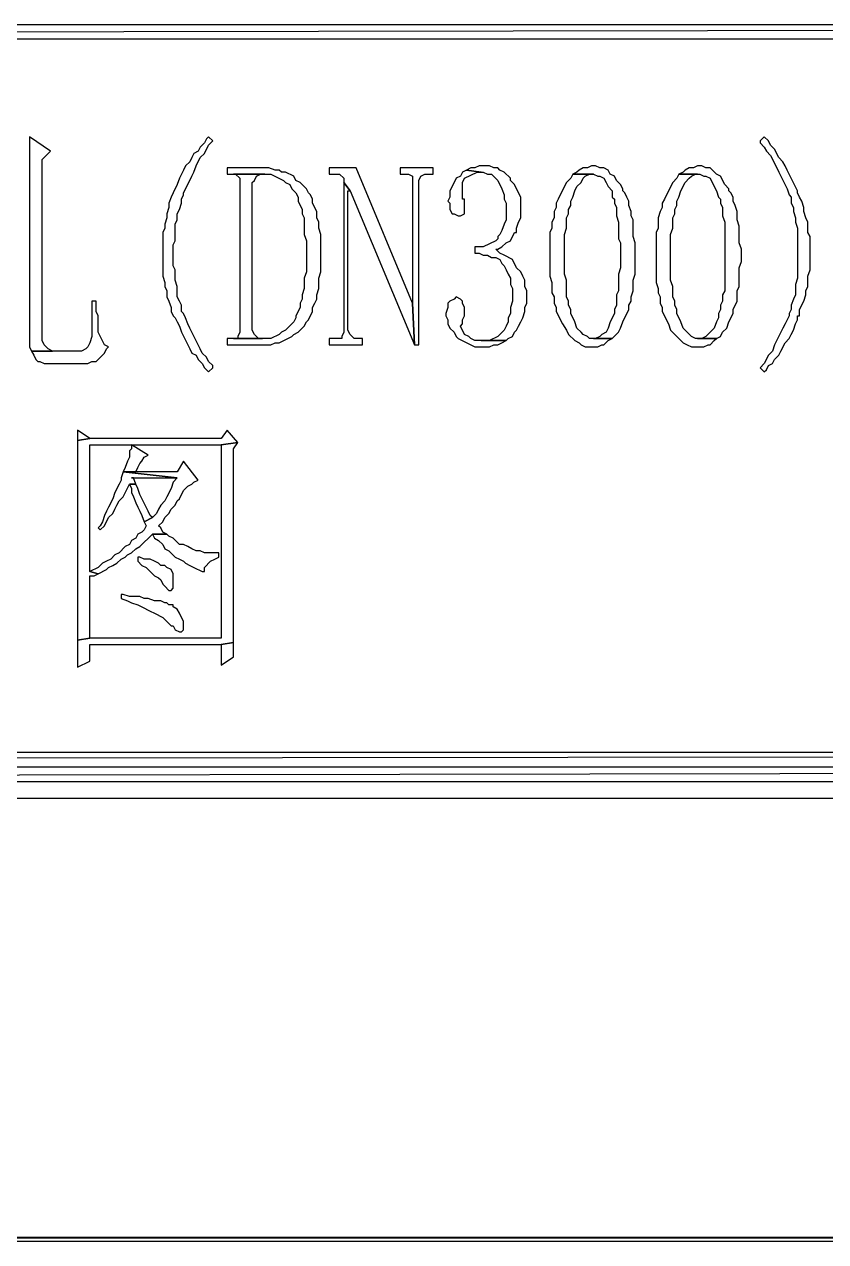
# Model space of a CAD drawing. Extents: x -15.4 to 0.8, y 0.3 to 11.8.
# Drawn here: x -1.6692 to -1.3484, y 0.5669 to 1.0544 of the extents above; entities that cross this region are included whole.
import ezdxf

# ---------------------------------------------------------------- set-up
doc = ezdxf.new("R2010")
doc.units = 0
doc.header["$MEASUREMENT"] = 0
doc.linetypes.add('AUSGEZOGEN', pattern=[0])
doc.layers.get('0').update_dxf_attribs({"linetype": 'AUSGEZOGEN'})

msp = doc.modelspace()

# ---------------------------------------------------------------- linework, layer by layer
for points in [[(0.08455, 1.0544), (-3.26545, 1.04856), (-3.26545, 1.04856), (-3.27128, 1.0544), (0.08455, 1.0544)], [(0.07872, 1.04856), (0.08455, 1.0544), (0.08455, 1.0544), (-3.26545, 1.04856), (0.07872, 1.04856)], [(-1.66711, 1.0094), (-1.66711, 0.92523), (-1.66711, 0.92523), (-1.66628, 0.92356), (-1.66628, 0.92356), (-1.65795, 0.92356), (-1.65795, 0.92356), (-1.65961, 0.9244), (-1.65961, 0.9244), (-1.66128, 0.92606), (-1.66128, 0.92606), (-1.66211, 0.92773), (-1.66211, 0.92773), (-1.66211, 1.00023), (-1.66211, 1.00023), (-1.65878, 1.00356), (-1.66711, 1.0094)], [(-1.59545, 1.0094), (-1.59628, 1.00856), (-1.59628, 1.00856), (-1.59711, 1.0069), (-1.59711, 1.0069), (-1.59878, 1.00523), (-1.59878, 1.00523), (-1.59961, 1.00356), (-1.59961, 1.00356), (-1.60128, 1.00273), (-1.60128, 1.00273), (-1.60211, 1.00106), (-1.60211, 1.00106), (-1.60295, 0.9994), (-1.60295, 0.9994), (-1.60461, 0.99773), (-1.60461, 0.99773), (-1.60545, 0.99606), (-1.60545, 0.99606), (-1.60711, 0.99273), (-1.60711, 0.99273), (-1.60795, 0.99023), (-1.60795, 0.99023), (-1.60961, 0.9869), (-1.60961, 0.9869), (-1.61045, 0.98523), (-1.61045, 0.98523), (-1.61128, 0.98273), (-1.61128, 0.98273), (-1.61128, 0.98106), (-1.61128, 0.98106), (-1.61211, 0.97856), (-1.61211, 0.97856), (-1.61211, 0.9769), (-1.61211, 0.9769), (-1.61295, 0.9744), (-1.61295, 0.9744), (-1.61295, 0.97273), (-1.61295, 0.97273), (-1.61378, 0.97106), (-1.61378, 0.97106), (-1.61378, 0.95356), (-1.61378, 0.95356), (-1.61295, 0.95106), (-1.61295, 0.95106), (-1.61295, 0.9494), (-1.61295, 0.9494), (-1.61211, 0.94773), (-1.61211, 0.94773), (-1.61211, 0.94523), (-1.61211, 0.94523), (-1.61128, 0.94356), (-1.61128, 0.94356), (-1.61045, 0.94106), (-1.61045, 0.94106), (-1.61045, 0.9394), (-1.61045, 0.9394), (-1.60961, 0.93773), (-1.60961, 0.93773), (-1.60878, 0.9369), (-1.60878, 0.9369), (-1.60795, 0.93523), (-1.60795, 0.93523), (-1.60711, 0.93356), (-1.60711, 0.93356), (-1.60628, 0.93106), (-1.60628, 0.93106), (-1.60295, 0.9244), (-1.60295, 0.9244), (-1.60211, 0.92273), (-1.60211, 0.92273), (-1.60045, 0.9219), (-1.60045, 0.9219), (-1.59961, 0.92023), (-1.59961, 0.92023), (-1.59795, 0.91856), (-1.59795, 0.91856), (-1.59711, 0.9169), (-1.59711, 0.9169), (-1.59545, 0.91523), (-1.59545, 0.91523), (-1.59378, 0.9169), (-1.59378, 0.9169), (-1.59378, 0.91773), (-1.59378, 0.91773), (-1.59545, 0.9194), (-1.59545, 0.9194), (-1.59628, 0.92106), (-1.59628, 0.92106), (-1.59795, 0.92273), (-1.59795, 0.92273), (-1.59878, 0.9244), (-1.59878, 0.9244), (-1.60211, 0.93106), (-1.60211, 0.93106), (-1.60295, 0.93273), (-1.60295, 0.93273), (-1.60378, 0.9344), (-1.60378, 0.9344), (-1.60461, 0.9369), (-1.60461, 0.9369), (-1.60545, 0.93856), (-1.60545, 0.93856), (-1.60628, 0.9394), (-1.60628, 0.9394), (-1.60628, 0.9419), (-1.60628, 0.9419), (-1.60711, 0.94356), (-1.60711, 0.94356), (-1.60795, 0.94523), (-1.60795, 0.94523), (-1.60795, 0.9494), (-1.60795, 0.9494), (-1.60878, 0.9519), (-1.60878, 0.9519), (-1.60878, 0.95606), (-1.60878, 0.95606), (-1.60961, 0.95773), (-1.60961, 0.95773), (-1.60961, 0.96606), (-1.60961, 0.96606), (-1.60878, 0.96773), (-1.60878, 0.96773), (-1.60878, 0.9744), (-1.60878, 0.9744), (-1.60795, 0.97606), (-1.60795, 0.97606), (-1.60795, 0.97856), (-1.60795, 0.97856), (-1.60711, 0.98023), (-1.60711, 0.98023), (-1.60628, 0.98273), (-1.60628, 0.98273), (-1.60628, 0.9844), (-1.60628, 0.9844), (-1.60545, 0.98606), (-1.60545, 0.98606), (-1.60545, 0.9869), (-1.60545, 0.9869), (-1.60295, 0.9919), (-1.60295, 0.9919), (-1.60211, 0.99356), (-1.60211, 0.99356), (-1.60128, 0.99523), (-1.60128, 0.99523), (-1.60045, 0.99773), (-1.60045, 0.99773), (-1.59878, 1.00106), (-1.59878, 1.00106), (-1.59711, 1.00273), (-1.59711, 1.00273), (-1.59545, 1.00606), (-1.59545, 1.00606), (-1.59378, 1.00773), (-1.59545, 1.0094)], [(-1.37295, 1.0094), (-1.37461, 1.00773), (-1.37461, 1.00773), (-1.37461, 1.0069), (-1.37461, 1.0069), (-1.37295, 1.00523), (-1.37295, 1.00523), (-1.37211, 1.00356), (-1.37211, 1.00356), (-1.37045, 1.0019), (-1.37045, 1.0019), (-1.36795, 0.9969), (-1.36795, 0.9969), (-1.36711, 0.99523), (-1.36711, 0.99523), (-1.36378, 0.98856), (-1.36378, 0.98856), (-1.36295, 0.98606), (-1.36295, 0.98606), (-1.36211, 0.98523), (-1.36211, 0.98523), (-1.36211, 0.98273), (-1.36211, 0.98273), (-1.36128, 0.98106), (-1.36128, 0.98106), (-1.36128, 0.9794), (-1.36128, 0.9794), (-1.36045, 0.9769), (-1.36045, 0.9769), (-1.36045, 0.97523), (-1.36045, 0.97523), (-1.35961, 0.97273), (-1.35961, 0.97273), (-1.35961, 0.95273), (-1.35961, 0.95273), (-1.36045, 0.95023), (-1.36045, 0.95023), (-1.36045, 0.94606), (-1.36045, 0.94606), (-1.36128, 0.9444), (-1.36128, 0.9444), (-1.36211, 0.9419), (-1.36211, 0.9419), (-1.36211, 0.94023), (-1.36211, 0.94023), (-1.36295, 0.93856), (-1.36295, 0.93856), (-1.36295, 0.93773), (-1.36295, 0.93773), (-1.36461, 0.9344), (-1.36461, 0.9344), (-1.36545, 0.93273), (-1.36545, 0.93273), (-1.36878, 0.92606), (-1.36878, 0.92606), (-1.36961, 0.92356), (-1.36961, 0.92356), (-1.37128, 0.9219), (-1.37128, 0.9219), (-1.37295, 0.91856), (-1.37295, 0.91856), (-1.37461, 0.9169), (-1.37461, 0.9169), (-1.37295, 0.91523), (-1.37295, 0.91523), (-1.37211, 0.91606), (-1.37211, 0.91606), (-1.37128, 0.91773), (-1.37128, 0.91773), (-1.36961, 0.91856), (-1.36961, 0.91856), (-1.36878, 0.92023), (-1.36878, 0.92023), (-1.36711, 0.9219), (-1.36711, 0.9219), (-1.36628, 0.92356), (-1.36628, 0.92356), (-1.36461, 0.9269), (-1.36461, 0.9269), (-1.36295, 0.92856), (-1.36295, 0.92856), (-1.36211, 0.93023), (-1.36211, 0.93023), (-1.36128, 0.9319), (-1.36128, 0.9319), (-1.36045, 0.9344), (-1.36045, 0.9344), (-1.35961, 0.93606), (-1.35961, 0.93606), (-1.35961, 0.93773), (-1.35961, 0.93773), (-1.35878, 0.93773), (-1.35878, 0.93773), (-1.35878, 0.94023), (-1.35878, 0.94023), (-1.35711, 0.94356), (-1.35711, 0.94356), (-1.35628, 0.94606), (-1.35628, 0.94606), (-1.35628, 0.94773), (-1.35628, 0.94773), (-1.35545, 0.9494), (-1.35545, 0.9494), (-1.35545, 0.95356), (-1.35545, 0.95356), (-1.35461, 0.95606), (-1.35461, 0.95606), (-1.35461, 0.9694), (-1.35461, 0.9694), (-1.35545, 0.97106), (-1.35545, 0.97106), (-1.35545, 0.97523), (-1.35545, 0.97523), (-1.35628, 0.9769), (-1.35628, 0.9769), (-1.35711, 0.9794), (-1.35711, 0.9794), (-1.35711, 0.98106), (-1.35711, 0.98106), (-1.35795, 0.98356), (-1.35795, 0.98356), (-1.35878, 0.98523), (-1.35878, 0.98523), (-1.35961, 0.9869), (-1.35961, 0.9869), (-1.35961, 0.98773), (-1.35961, 0.98773), (-1.36211, 0.99273), (-1.36211, 0.99273), (-1.36295, 0.9944), (-1.36295, 0.9944), (-1.36378, 0.99606), (-1.36378, 0.99606), (-1.36461, 0.99773), (-1.36461, 0.99773), (-1.36545, 0.9994), (-1.36545, 0.9994), (-1.36711, 1.00106), (-1.36711, 1.00106), (-1.36878, 1.0044), (-1.36878, 1.0044), (-1.37045, 1.00606), (-1.37045, 1.00606), (-1.37128, 1.00773), (-1.37295, 1.0094)], [(-1.57295, 0.9969), (-1.58795, 0.9969), (-1.58795, 0.9969), (-1.58795, 0.9944), (-1.58795, 0.9944), (-1.57045, 0.9944), (-1.57045, 0.9944), (-1.56545, 0.9919), (-1.56545, 0.9919), (-1.56461, 0.99106), (-1.56461, 0.99106), (-1.56295, 0.99023), (-1.56295, 0.99023), (-1.56211, 0.98856), (-1.56211, 0.98856), (-1.56045, 0.9869), (-1.56045, 0.9869), (-1.55961, 0.98523), (-1.55961, 0.98523), (-1.55961, 0.98356), (-1.55961, 0.98356), (-1.55795, 0.98023), (-1.55795, 0.98023), (-1.55795, 0.97856), (-1.55795, 0.97856), (-1.55711, 0.9769), (-1.55711, 0.9769), (-1.55711, 0.97023), (-1.55711, 0.97023), (-1.55628, 0.96773), (-1.55628, 0.96773), (-1.55628, 0.95523), (-1.55628, 0.95523), (-1.55711, 0.95273), (-1.55711, 0.95273), (-1.55711, 0.94856), (-1.55711, 0.94856), (-1.55795, 0.94606), (-1.55795, 0.94606), (-1.55795, 0.9444), (-1.55795, 0.9444), (-1.55878, 0.94273), (-1.55878, 0.94273), (-1.55878, 0.94106), (-1.55878, 0.94106), (-1.56045, 0.93773), (-1.56045, 0.93773), (-1.56045, 0.9369), (-1.56045, 0.9369), (-1.56128, 0.93523), (-1.56128, 0.93523), (-1.56211, 0.9344), (-1.56211, 0.9344), (-1.56378, 0.93273), (-1.56378, 0.93273), (-1.56461, 0.9319), (-1.56461, 0.9319), (-1.56628, 0.93106), (-1.56628, 0.93106), (-1.56711, 0.93023), (-1.56711, 0.93023), (-1.57045, 0.92856), (-1.57045, 0.92856), (-1.58795, 0.92856), (-1.58795, 0.92856), (-1.58795, 0.92606), (-1.58795, 0.92606), (-1.57045, 0.92606), (-1.57045, 0.92606), (-1.56878, 0.9269), (-1.56878, 0.9269), (-1.56711, 0.9269), (-1.56711, 0.9269), (-1.56211, 0.9294), (-1.56211, 0.9294), (-1.56128, 0.93023), (-1.56128, 0.93023), (-1.55961, 0.93106), (-1.55961, 0.93106), (-1.55711, 0.93356), (-1.55711, 0.93356), (-1.55628, 0.93523), (-1.55628, 0.93523), (-1.55545, 0.93606), (-1.55545, 0.93606), (-1.55378, 0.9394), (-1.55378, 0.9394), (-1.55378, 0.94106), (-1.55378, 0.94106), (-1.55295, 0.94273), (-1.55295, 0.94273), (-1.55211, 0.9444), (-1.55211, 0.9444), (-1.55211, 0.94606), (-1.55211, 0.94606), (-1.55128, 0.94856), (-1.55128, 0.94856), (-1.55128, 0.95273), (-1.55128, 0.95273), (-1.55045, 0.95523), (-1.55045, 0.95523), (-1.55045, 0.97023), (-1.55045, 0.97023), (-1.55128, 0.97273), (-1.55128, 0.97273), (-1.55128, 0.97523), (-1.55128, 0.97523), (-1.55211, 0.9769), (-1.55211, 0.9769), (-1.55211, 0.9794), (-1.55211, 0.9794), (-1.55378, 0.98273), (-1.55378, 0.98273), (-1.55378, 0.9844), (-1.55378, 0.9844), (-1.55461, 0.98606), (-1.55461, 0.98606), (-1.55545, 0.9869), (-1.55545, 0.9869), (-1.55628, 0.98856), (-1.55628, 0.98856), (-1.55878, 0.99106), (-1.55878, 0.99106), (-1.56045, 0.9919), (-1.56045, 0.9919), (-1.56128, 0.99356), (-1.56128, 0.99356), (-1.56461, 0.99523), (-1.56461, 0.99523), (-1.56628, 0.99523), (-1.56628, 0.99523), (-1.56711, 0.99606), (-1.56711, 0.99606), (-1.56878, 0.99606), (-1.56878, 0.99606), (-1.57128, 0.9969), (-1.57295, 0.9969)], [(-1.53628, 0.9969), (-1.54711, 0.9969), (-1.54711, 0.9969), (-1.54711, 0.9944), (-1.54711, 0.9944), (-1.54295, 0.9944), (-1.54295, 0.9944), (-1.54128, 0.99273), (-1.54128, 0.99273), (-1.54128, 0.99106), (-1.54128, 0.99106), (-1.53878, 0.98773), (-1.53878, 0.98773), (-1.51295, 0.92606), (-1.51295, 0.92606), (-1.51378, 0.94273), (-1.53628, 0.9969)], [(-1.50545, 0.9969), (-1.51878, 0.9969), (-1.51878, 0.9969), (-1.51878, 0.9944), (-1.51878, 0.9944), (-1.51545, 0.9944), (-1.51545, 0.9944), (-1.51378, 0.99356), (-1.51378, 0.99356), (-1.51378, 0.94273), (-1.51378, 0.94273), (-1.51295, 0.92606), (-1.51295, 0.92606), (-1.51128, 0.92606), (-1.51128, 0.92606), (-1.51128, 0.9919), (-1.51128, 0.9919), (-1.51045, 0.99356), (-1.51045, 0.99356), (-1.50878, 0.9944), (-1.50878, 0.9944), (-1.50545, 0.9944), (-1.50545, 0.9969)], [(-1.49211, 0.99606), (-1.49378, 0.99523), (-1.49378, 0.99523), (-1.49461, 0.99356), (-1.49461, 0.99356), (-1.49628, 0.99273), (-1.49628, 0.99273), (-1.49795, 0.9894), (-1.49795, 0.9894), (-1.49878, 0.98773), (-1.49878, 0.98773), (-1.49878, 0.98523), (-1.49878, 0.98523), (-1.49961, 0.98356), (-1.49961, 0.98356), (-1.49878, 0.98273), (-1.49878, 0.98273), (-1.49878, 0.98023), (-1.49878, 0.98023), (-1.49795, 0.97856), (-1.49795, 0.97856), (-1.49711, 0.97856), (-1.49711, 0.97856), (-1.49545, 0.97773), (-1.49545, 0.97773), (-1.49461, 0.97773), (-1.49461, 0.97773), (-1.49295, 0.97856), (-1.49295, 0.97856), (-1.49295, 0.9844), (-1.49295, 0.9844), (-1.49378, 0.9844), (-1.49378, 0.9844), (-1.49378, 0.99106), (-1.49378, 0.99106), (-1.49295, 0.99273), (-1.49295, 0.99273), (-1.48795, 0.99523), (-1.48795, 0.99523), (-1.48628, 0.99523), (-1.49211, 0.99606)], [(-1.48461, 0.99773), (-1.48711, 0.99773), (-1.48711, 0.99773), (-1.48878, 0.9969), (-1.48878, 0.9969), (-1.49045, 0.9969), (-1.49045, 0.9969), (-1.49211, 0.99606), (-1.49211, 0.99606), (-1.48628, 0.99523), (-1.48628, 0.99523), (-1.48545, 0.99523), (-1.48545, 0.99523), (-1.48378, 0.9944), (-1.48378, 0.9944), (-1.48211, 0.9944), (-1.48211, 0.9944), (-1.47961, 0.9919), (-1.47961, 0.9919), (-1.47795, 0.98856), (-1.47795, 0.98856), (-1.47711, 0.98606), (-1.47711, 0.98606), (-1.47711, 0.9844), (-1.47711, 0.9844), (-1.47628, 0.98273), (-1.47628, 0.98273), (-1.47628, 0.97606), (-1.47628, 0.97606), (-1.47711, 0.9744), (-1.47711, 0.9744), (-1.47795, 0.9719), (-1.47795, 0.9719), (-1.47878, 0.97023), (-1.47878, 0.97023), (-1.47961, 0.9694), (-1.47961, 0.9694), (-1.47961, 0.96856), (-1.47961, 0.96856), (-1.48045, 0.96773), (-1.48045, 0.96773), (-1.48545, 0.96523), (-1.48545, 0.96523), (-1.48878, 0.96523), (-1.48878, 0.96523), (-1.48878, 0.96273), (-1.48878, 0.96273), (-1.48711, 0.96273), (-1.48711, 0.96273), (-1.48545, 0.9619), (-1.48545, 0.9619), (-1.48378, 0.9619), (-1.48378, 0.9619), (-1.48211, 0.96106), (-1.48211, 0.96106), (-1.48045, 0.96106), (-1.48045, 0.96106), (-1.47878, 0.96023), (-1.47878, 0.96023), (-1.47795, 0.95856), (-1.47795, 0.95856), (-1.47711, 0.95773), (-1.47711, 0.95773), (-1.47628, 0.95606), (-1.47628, 0.95606), (-1.47545, 0.9544), (-1.47545, 0.9544), (-1.47461, 0.95273), (-1.47461, 0.95273), (-1.47461, 0.95023), (-1.47461, 0.95023), (-1.47378, 0.94856), (-1.47378, 0.94856), (-1.47378, 0.94356), (-1.47378, 0.94356), (-1.47461, 0.94106), (-1.47461, 0.94106), (-1.47461, 0.93856), (-1.47461, 0.93856), (-1.47545, 0.9369), (-1.47545, 0.9369), (-1.47545, 0.93523), (-1.47545, 0.93523), (-1.47628, 0.93356), (-1.47628, 0.93356), (-1.47711, 0.9319), (-1.47711, 0.9319), (-1.47878, 0.93023), (-1.47878, 0.93023), (-1.47961, 0.9294), (-1.47961, 0.9294), (-1.48295, 0.92773), (-1.48295, 0.92773), (-1.48628, 0.92773), (-1.48628, 0.92773), (-1.47628, 0.92773), (-1.47628, 0.92773), (-1.47545, 0.92856), (-1.47545, 0.92856), (-1.47378, 0.9294), (-1.47378, 0.9294), (-1.47295, 0.93106), (-1.47295, 0.93106), (-1.47211, 0.9319), (-1.47211, 0.9319), (-1.47128, 0.93356), (-1.47128, 0.93356), (-1.47045, 0.93523), (-1.47045, 0.93523), (-1.46961, 0.9369), (-1.46961, 0.9369), (-1.46878, 0.9394), (-1.46878, 0.9394), (-1.46878, 0.94106), (-1.46878, 0.94106), (-1.46795, 0.94273), (-1.46795, 0.94273), (-1.46795, 0.94773), (-1.46795, 0.94773), (-1.46878, 0.9494), (-1.46878, 0.9494), (-1.46878, 0.9519), (-1.46878, 0.9519), (-1.46961, 0.95356), (-1.46961, 0.95356), (-1.47045, 0.95523), (-1.47045, 0.95523), (-1.47211, 0.9569), (-1.47211, 0.9569), (-1.47378, 0.96023), (-1.47378, 0.96023), (-1.47711, 0.9619), (-1.47711, 0.9619), (-1.47878, 0.96273), (-1.47878, 0.96273), (-1.48045, 0.9644), (-1.48045, 0.9644), (-1.47961, 0.9644), (-1.47961, 0.9644), (-1.47795, 0.96523), (-1.47795, 0.96523), (-1.47628, 0.9669), (-1.47628, 0.9669), (-1.47461, 0.96773), (-1.47461, 0.96773), (-1.47295, 0.97106), (-1.47295, 0.97106), (-1.47211, 0.97106), (-1.47211, 0.97106), (-1.47211, 0.97273), (-1.47211, 0.97273), (-1.47128, 0.97523), (-1.47128, 0.97523), (-1.47045, 0.9769), (-1.47045, 0.9769), (-1.47045, 0.98523), (-1.47045, 0.98523), (-1.47128, 0.9869), (-1.47128, 0.9869), (-1.47295, 0.99023), (-1.47295, 0.99023), (-1.47461, 0.9919), (-1.47461, 0.9919), (-1.47461, 0.99273), (-1.47461, 0.99273), (-1.47711, 0.99523), (-1.47711, 0.99523), (-1.47878, 0.99606), (-1.47878, 0.99606), (-1.47961, 0.9969), (-1.47961, 0.9969), (-1.48128, 0.9969), (-1.48128, 0.9969), (-1.48295, 0.99773), (-1.48461, 0.99773)], [(-1.44128, 0.99773), (-1.44211, 0.99773), (-1.44211, 0.99773), (-1.44378, 0.9969), (-1.44378, 0.9969), (-1.44545, 0.9969), (-1.44545, 0.9969), (-1.44711, 0.99606), (-1.44711, 0.99606), (-1.44795, 0.99523), (-1.44795, 0.99523), (-1.44961, 0.9944), (-1.44961, 0.9944), (-1.44128, 0.9944), (-1.44128, 0.9944), (-1.43961, 0.99356), (-1.43961, 0.99356), (-1.43878, 0.99356), (-1.43878, 0.99356), (-1.43711, 0.99273), (-1.43711, 0.99273), (-1.43628, 0.99106), (-1.43628, 0.99106), (-1.43545, 0.9894), (-1.43545, 0.9894), (-1.43378, 0.98773), (-1.43378, 0.98773), (-1.43378, 0.98523), (-1.43378, 0.98523), (-1.43295, 0.9844), (-1.43295, 0.9844), (-1.43295, 0.98273), (-1.43295, 0.98273), (-1.43211, 0.98106), (-1.43211, 0.98106), (-1.43211, 0.97773), (-1.43211, 0.97773), (-1.43128, 0.97523), (-1.43128, 0.97523), (-1.43128, 0.96856), (-1.43128, 0.96856), (-1.43045, 0.9669), (-1.43045, 0.9669), (-1.43045, 0.9569), (-1.43045, 0.9569), (-1.43128, 0.9544), (-1.43128, 0.9544), (-1.43128, 0.94773), (-1.43128, 0.94773), (-1.43211, 0.94606), (-1.43211, 0.94606), (-1.43211, 0.9419), (-1.43211, 0.9419), (-1.43295, 0.94023), (-1.43295, 0.94023), (-1.43295, 0.93856), (-1.43295, 0.93856), (-1.43461, 0.93523), (-1.43461, 0.93523), (-1.43545, 0.93273), (-1.43545, 0.93273), (-1.43628, 0.93106), (-1.43628, 0.93106), (-1.43795, 0.93023), (-1.43795, 0.93023), (-1.43878, 0.9294), (-1.43878, 0.9294), (-1.44045, 0.92856), (-1.44045, 0.92856), (-1.44128, 0.92856), (-1.44128, 0.92856), (-1.43378, 0.92856), (-1.43378, 0.92856), (-1.43128, 0.93106), (-1.43128, 0.93106), (-1.43045, 0.93273), (-1.43045, 0.93273), (-1.42961, 0.93523), (-1.42961, 0.93523), (-1.42711, 0.94023), (-1.42711, 0.94023), (-1.42711, 0.9419), (-1.42711, 0.9419), (-1.42628, 0.94356), (-1.42628, 0.94356), (-1.42628, 0.94523), (-1.42628, 0.94523), (-1.42545, 0.94773), (-1.42545, 0.94773), (-1.42545, 0.9519), (-1.42545, 0.9519), (-1.42461, 0.9544), (-1.42461, 0.9544), (-1.42461, 0.9669), (-1.42461, 0.9669), (-1.42545, 0.9694), (-1.42545, 0.9694), (-1.42545, 0.97606), (-1.42545, 0.97606), (-1.42628, 0.97773), (-1.42628, 0.97773), (-1.42628, 0.9794), (-1.42628, 0.9794), (-1.42711, 0.9819), (-1.42711, 0.9819), (-1.42711, 0.98356), (-1.42711, 0.98356), (-1.42795, 0.98523), (-1.42795, 0.98523), (-1.42878, 0.9869), (-1.42878, 0.9869), (-1.42961, 0.98773), (-1.42961, 0.98773), (-1.42961, 0.98856), (-1.42961, 0.98856), (-1.43045, 0.99023), (-1.43045, 0.99023), (-1.43211, 0.9919), (-1.43211, 0.9919), (-1.43295, 0.99356), (-1.43295, 0.99356), (-1.43461, 0.9944), (-1.43461, 0.9944), (-1.43545, 0.99606), (-1.43545, 0.99606), (-1.43711, 0.9969), (-1.43711, 0.9969), (-1.43878, 0.9969), (-1.43878, 0.9969), (-1.44045, 0.99773), (-1.44128, 0.99773)], [(-1.39961, 0.99773), (-1.40128, 0.9969), (-1.40128, 0.9969), (-1.40295, 0.9969), (-1.40295, 0.9969), (-1.40461, 0.99606), (-1.40461, 0.99606), (-1.40545, 0.99523), (-1.40545, 0.99523), (-1.40711, 0.9944), (-1.40711, 0.9944), (-1.39878, 0.9944), (-1.39878, 0.9944), (-1.39711, 0.99356), (-1.39711, 0.99356), (-1.39628, 0.99356), (-1.39628, 0.99356), (-1.39461, 0.99273), (-1.39461, 0.99273), (-1.39378, 0.99106), (-1.39378, 0.99106), (-1.39211, 0.98773), (-1.39211, 0.98773), (-1.39128, 0.98523), (-1.39128, 0.98523), (-1.39045, 0.9844), (-1.39045, 0.9844), (-1.39045, 0.98273), (-1.39045, 0.98273), (-1.38961, 0.98106), (-1.38961, 0.98106), (-1.38961, 0.97773), (-1.38961, 0.97773), (-1.38878, 0.97523), (-1.38878, 0.97523), (-1.38878, 0.94773), (-1.38878, 0.94773), (-1.38961, 0.94606), (-1.38961, 0.94606), (-1.38961, 0.94356), (-1.38961, 0.94356), (-1.39045, 0.9419), (-1.39045, 0.9419), (-1.39045, 0.94023), (-1.39045, 0.94023), (-1.39128, 0.93856), (-1.39128, 0.93856), (-1.39128, 0.9369), (-1.39128, 0.9369), (-1.39211, 0.93523), (-1.39211, 0.93523), (-1.39295, 0.93273), (-1.39295, 0.93273), (-1.39461, 0.93106), (-1.39461, 0.93106), (-1.39628, 0.9294), (-1.39628, 0.9294), (-1.39795, 0.92856), (-1.39795, 0.92856), (-1.39961, 0.92856), (-1.39961, 0.92856), (-1.39211, 0.92856), (-1.39211, 0.92856), (-1.39045, 0.9294), (-1.39045, 0.9294), (-1.38961, 0.93106), (-1.38961, 0.93106), (-1.38795, 0.93273), (-1.38795, 0.93273), (-1.38711, 0.93523), (-1.38711, 0.93523), (-1.38545, 0.93856), (-1.38545, 0.93856), (-1.38545, 0.94023), (-1.38545, 0.94023), (-1.38378, 0.94356), (-1.38378, 0.94356), (-1.38378, 0.94773), (-1.38378, 0.94773), (-1.38295, 0.9494), (-1.38295, 0.9494), (-1.38295, 0.9569), (-1.38295, 0.9569), (-1.38211, 0.9594), (-1.38211, 0.9594), (-1.38211, 0.9644), (-1.38211, 0.9644), (-1.38295, 0.9669), (-1.38295, 0.9669), (-1.38295, 0.97356), (-1.38295, 0.97356), (-1.38378, 0.97606), (-1.38378, 0.97606), (-1.38378, 0.9794), (-1.38378, 0.9794), (-1.38461, 0.9819), (-1.38461, 0.9819), (-1.38545, 0.98356), (-1.38545, 0.98356), (-1.38545, 0.98523), (-1.38545, 0.98523), (-1.38628, 0.9869), (-1.38628, 0.9869), (-1.38711, 0.98773), (-1.38711, 0.98773), (-1.38711, 0.98856), (-1.38711, 0.98856), (-1.38878, 0.99023), (-1.38878, 0.99023), (-1.39045, 0.99356), (-1.39045, 0.99356), (-1.39211, 0.9944), (-1.39211, 0.9944), (-1.39461, 0.9969), (-1.39461, 0.9969), (-1.39628, 0.9969), (-1.39628, 0.9969), (-1.39795, 0.99773), (-1.39961, 0.99773)], [(-1.58545, 0.9944), (-1.58461, 0.9944), (-1.58461, 0.9944), (-1.58295, 0.99273), (-1.58295, 0.99273), (-1.58295, 0.93106), (-1.58295, 0.93106), (-1.58378, 0.9294), (-1.58378, 0.9294), (-1.58378, 0.92856), (-1.58378, 0.92856), (-1.58545, 0.92856), (-1.58545, 0.92856), (-1.57378, 0.92856), (-1.57378, 0.92856), (-1.57545, 0.92856), (-1.57545, 0.92856), (-1.57711, 0.93023), (-1.57711, 0.93023), (-1.57795, 0.9319), (-1.57795, 0.9319), (-1.57795, 0.99106), (-1.57795, 0.99106), (-1.57711, 0.9919), (-1.57711, 0.9919), (-1.57628, 0.99356), (-1.57628, 0.99356), (-1.57461, 0.9944), (-1.57461, 0.9944), (-1.57295, 0.9944), (-1.58545, 0.9944)], [(-1.54128, 0.99106), (-1.54128, 0.93106), (-1.54128, 0.93106), (-1.54211, 0.9294), (-1.54211, 0.9294), (-1.54211, 0.92856), (-1.54211, 0.92856), (-1.54711, 0.92856), (-1.54711, 0.92856), (-1.54711, 0.92606), (-1.54711, 0.92606), (-1.53378, 0.92606), (-1.53378, 0.92606), (-1.53378, 0.92856), (-1.53378, 0.92856), (-1.53711, 0.92856), (-1.53711, 0.92856), (-1.53878, 0.93023), (-1.53878, 0.93023), (-1.53961, 0.9319), (-1.53961, 0.9319), (-1.53961, 0.98773), (-1.53961, 0.98773), (-1.53878, 0.98773), (-1.54128, 0.99106)], [(-1.44961, 0.9944), (-1.45045, 0.99273), (-1.45045, 0.99273), (-1.45211, 0.99106), (-1.45211, 0.99106), (-1.45461, 0.98606), (-1.45461, 0.98606), (-1.45545, 0.9844), (-1.45545, 0.9844), (-1.45628, 0.98273), (-1.45628, 0.98273), (-1.45628, 0.98106), (-1.45628, 0.98106), (-1.45711, 0.9794), (-1.45711, 0.9794), (-1.45711, 0.9769), (-1.45711, 0.9769), (-1.45795, 0.97523), (-1.45795, 0.97523), (-1.45795, 0.97273), (-1.45795, 0.97273), (-1.45878, 0.97106), (-1.45878, 0.97106), (-1.45878, 0.95356), (-1.45878, 0.95356), (-1.45795, 0.95106), (-1.45795, 0.95106), (-1.45795, 0.9469), (-1.45795, 0.9469), (-1.45711, 0.94523), (-1.45711, 0.94523), (-1.45711, 0.94273), (-1.45711, 0.94273), (-1.45628, 0.94106), (-1.45628, 0.94106), (-1.45628, 0.9394), (-1.45628, 0.9394), (-1.45378, 0.9344), (-1.45378, 0.9344), (-1.45211, 0.9319), (-1.45211, 0.9319), (-1.45128, 0.93023), (-1.45128, 0.93023), (-1.44878, 0.92773), (-1.44878, 0.92773), (-1.44711, 0.9269), (-1.44711, 0.9269), (-1.44628, 0.92606), (-1.44628, 0.92606), (-1.44461, 0.92523), (-1.44461, 0.92523), (-1.43961, 0.92523), (-1.43961, 0.92523), (-1.43795, 0.92606), (-1.43795, 0.92606), (-1.43711, 0.92606), (-1.43711, 0.92606), (-1.43545, 0.92773), (-1.43545, 0.92773), (-1.43378, 0.92856), (-1.43378, 0.92856), (-1.44295, 0.92856), (-1.44295, 0.92856), (-1.44378, 0.9294), (-1.44378, 0.9294), (-1.44545, 0.93023), (-1.44545, 0.93023), (-1.44628, 0.93106), (-1.44628, 0.93106), (-1.44795, 0.93273), (-1.44795, 0.93273), (-1.44878, 0.93523), (-1.44878, 0.93523), (-1.45045, 0.93856), (-1.45045, 0.93856), (-1.45045, 0.94023), (-1.45045, 0.94023), (-1.45128, 0.9419), (-1.45128, 0.9419), (-1.45128, 0.94356), (-1.45128, 0.94356), (-1.45211, 0.94523), (-1.45211, 0.94523), (-1.45211, 0.9519), (-1.45211, 0.9519), (-1.45295, 0.9544), (-1.45295, 0.9544), (-1.45295, 0.97023), (-1.45295, 0.97023), (-1.45211, 0.97273), (-1.45211, 0.97273), (-1.45211, 0.9769), (-1.45211, 0.9769), (-1.45128, 0.97856), (-1.45128, 0.97856), (-1.45128, 0.98023), (-1.45128, 0.98023), (-1.45045, 0.9819), (-1.45045, 0.9819), (-1.45045, 0.98356), (-1.45045, 0.98356), (-1.44961, 0.98523), (-1.44961, 0.98523), (-1.44878, 0.98773), (-1.44878, 0.98773), (-1.44795, 0.9894), (-1.44795, 0.9894), (-1.44628, 0.99106), (-1.44628, 0.99106), (-1.44545, 0.99273), (-1.44545, 0.99273), (-1.44461, 0.99356), (-1.44461, 0.99356), (-1.44295, 0.9944), (-1.44295, 0.9944), (-1.44128, 0.9944), (-1.44961, 0.9944)], [(-1.40711, 0.9944), (-1.40795, 0.99273), (-1.40795, 0.99273), (-1.40961, 0.99106), (-1.40961, 0.99106), (-1.41211, 0.98606), (-1.41211, 0.98606), (-1.41295, 0.9844), (-1.41295, 0.9844), (-1.41378, 0.98273), (-1.41378, 0.98273), (-1.41378, 0.98106), (-1.41378, 0.98106), (-1.41461, 0.9794), (-1.41461, 0.9794), (-1.41545, 0.9769), (-1.41545, 0.9769), (-1.41545, 0.97273), (-1.41545, 0.97273), (-1.41628, 0.97106), (-1.41628, 0.97106), (-1.41628, 0.95106), (-1.41628, 0.95106), (-1.41545, 0.94856), (-1.41545, 0.94856), (-1.41545, 0.9469), (-1.41545, 0.9469), (-1.41461, 0.94523), (-1.41461, 0.94523), (-1.41461, 0.94273), (-1.41461, 0.94273), (-1.41378, 0.94106), (-1.41378, 0.94106), (-1.41378, 0.9394), (-1.41378, 0.9394), (-1.41128, 0.9344), (-1.41128, 0.9344), (-1.41045, 0.9319), (-1.41045, 0.9319), (-1.40545, 0.9269), (-1.40545, 0.9269), (-1.40378, 0.92606), (-1.40378, 0.92606), (-1.40211, 0.92523), (-1.40211, 0.92523), (-1.39711, 0.92523), (-1.39711, 0.92523), (-1.39545, 0.92606), (-1.39545, 0.92606), (-1.39461, 0.92606), (-1.39461, 0.92606), (-1.39295, 0.92773), (-1.39295, 0.92773), (-1.39211, 0.92856), (-1.39211, 0.92856), (-1.40045, 0.92856), (-1.40045, 0.92856), (-1.40211, 0.9294), (-1.40211, 0.9294), (-1.40378, 0.93106), (-1.40378, 0.93106), (-1.40545, 0.93273), (-1.40545, 0.93273), (-1.40628, 0.93523), (-1.40628, 0.93523), (-1.40795, 0.93856), (-1.40795, 0.93856), (-1.40795, 0.94023), (-1.40795, 0.94023), (-1.40878, 0.9419), (-1.40878, 0.9419), (-1.40878, 0.94356), (-1.40878, 0.94356), (-1.40961, 0.94523), (-1.40961, 0.94523), (-1.40961, 0.9494), (-1.40961, 0.9494), (-1.41045, 0.9519), (-1.41045, 0.9519), (-1.41045, 0.97023), (-1.41045, 0.97023), (-1.40961, 0.97273), (-1.40961, 0.97273), (-1.40961, 0.9769), (-1.40961, 0.9769), (-1.40878, 0.97856), (-1.40878, 0.97856), (-1.40878, 0.98023), (-1.40878, 0.98023), (-1.40795, 0.9819), (-1.40795, 0.9819), (-1.40795, 0.98356), (-1.40795, 0.98356), (-1.40711, 0.98523), (-1.40711, 0.98523), (-1.40628, 0.98773), (-1.40628, 0.98773), (-1.40461, 0.99106), (-1.40461, 0.99106), (-1.40295, 0.99273), (-1.40295, 0.99273), (-1.40211, 0.99356), (-1.40211, 0.99356), (-1.40045, 0.9944), (-1.40045, 0.9944), (-1.39961, 0.9944), (-1.40711, 0.9944)], [(-1.64045, 0.94356), (-1.64211, 0.94356), (-1.64211, 0.94356), (-1.64211, 0.9294), (-1.64211, 0.9294), (-1.64295, 0.9269), (-1.64295, 0.9269), (-1.64378, 0.92523), (-1.64378, 0.92523), (-1.64461, 0.9244), (-1.64461, 0.9244), (-1.64628, 0.92356), (-1.64628, 0.92356), (-1.66628, 0.92356), (-1.66628, 0.92356), (-1.66545, 0.9219), (-1.66545, 0.9219), (-1.66461, 0.92023), (-1.66461, 0.92023), (-1.66378, 0.9194), (-1.66378, 0.9194), (-1.66295, 0.9194), (-1.66295, 0.9194), (-1.66128, 0.91856), (-1.66128, 0.91856), (-1.64378, 0.91856), (-1.64378, 0.91856), (-1.64211, 0.9194), (-1.64211, 0.9194), (-1.64045, 0.9194), (-1.64045, 0.9194), (-1.63711, 0.92273), (-1.63711, 0.92273), (-1.63628, 0.9244), (-1.63628, 0.9244), (-1.63545, 0.92523), (-1.63545, 0.92523), (-1.63711, 0.92606), (-1.63711, 0.92606), (-1.63961, 0.93106), (-1.63961, 0.93106), (-1.63961, 0.93773), (-1.63961, 0.93773), (-1.64045, 0.9394), (-1.64045, 0.9394), (-1.64045, 0.9419), (-1.64045, 0.94356)], [(-1.49628, 0.94523), (-1.49711, 0.9444), (-1.49711, 0.9444), (-1.49878, 0.94356), (-1.49878, 0.94356), (-1.49961, 0.94273), (-1.49961, 0.94273), (-1.49961, 0.94106), (-1.49961, 0.94106), (-1.50045, 0.93856), (-1.50045, 0.93856), (-1.50045, 0.93773), (-1.50045, 0.93773), (-1.49961, 0.93606), (-1.49961, 0.93606), (-1.49961, 0.9344), (-1.49961, 0.9344), (-1.49878, 0.93273), (-1.49878, 0.93273), (-1.49711, 0.93106), (-1.49711, 0.93106), (-1.49628, 0.9294), (-1.49628, 0.9294), (-1.49545, 0.92856), (-1.49545, 0.92856), (-1.48878, 0.92523), (-1.48878, 0.92523), (-1.48295, 0.92523), (-1.48295, 0.92523), (-1.48128, 0.92606), (-1.48128, 0.92606), (-1.47961, 0.92606), (-1.47961, 0.92606), (-1.47795, 0.9269), (-1.47795, 0.9269), (-1.47628, 0.92773), (-1.47628, 0.92773), (-1.48878, 0.92773), (-1.48878, 0.92773), (-1.49045, 0.92856), (-1.49045, 0.92856), (-1.49128, 0.9294), (-1.49128, 0.9294), (-1.49295, 0.93023), (-1.49295, 0.93023), (-1.49461, 0.93356), (-1.49461, 0.93356), (-1.49378, 0.9344), (-1.49378, 0.9344), (-1.49378, 0.93606), (-1.49378, 0.93606), (-1.49295, 0.93773), (-1.49295, 0.93773), (-1.49295, 0.94106), (-1.49295, 0.94106), (-1.49378, 0.94273), (-1.49378, 0.94273), (-1.49378, 0.94356), (-1.49378, 0.94356), (-1.49461, 0.9444), (-1.49628, 0.94523)], [(-1.64795, 0.8919), (-1.64795, 0.88773), (-1.64795, 0.88773), (-1.64295, 0.88856), (-1.64795, 0.8919)], [(-1.58795, 0.8919), (-1.59045, 0.88856), (-1.59045, 0.88856), (-1.64295, 0.88856), (-1.64295, 0.88856), (-1.64795, 0.88773), (-1.64795, 0.88773), (-1.64795, 0.80773), (-1.64795, 0.80773), (-1.64295, 0.80856), (-1.64295, 0.80856), (-1.64295, 0.83356), (-1.64295, 0.83356), (-1.64128, 0.83356), (-1.64128, 0.83356), (-1.63961, 0.8344), (-1.63961, 0.8344), (-1.64295, 0.83523), (-1.64295, 0.83523), (-1.64295, 0.88606), (-1.64295, 0.88606), (-1.59045, 0.88606), (-1.59045, 0.88606), (-1.58378, 0.8869), (-1.58795, 0.8919)], [(-1.58378, 0.8869), (-1.59045, 0.88606), (-1.59045, 0.88606), (-1.59045, 0.80856), (-1.59045, 0.80856), (-1.64295, 0.80856), (-1.64295, 0.80856), (-1.64795, 0.80773), (-1.64795, 0.80773), (-1.64795, 0.7969), (-1.64795, 0.7969), (-1.64295, 0.7994), (-1.64295, 0.7994), (-1.64295, 0.80606), (-1.64295, 0.80606), (-1.59045, 0.80606), (-1.59045, 0.80606), (-1.58545, 0.8069), (-1.58545, 0.8069), (-1.58545, 0.8844), (-1.58378, 0.8869)], [(-1.62628, 0.88606), (-1.62628, 0.8844), (-1.62628, 0.8844), (-1.62711, 0.88356), (-1.62711, 0.88356), (-1.62711, 0.88106), (-1.62711, 0.88106), (-1.62795, 0.8794), (-1.62795, 0.8794), (-1.62878, 0.8769), (-1.62878, 0.8769), (-1.62961, 0.87523), (-1.62961, 0.87523), (-1.62461, 0.87523), (-1.62461, 0.87523), (-1.62378, 0.8769), (-1.62378, 0.8769), (-1.62295, 0.87856), (-1.62295, 0.87856), (-1.62211, 0.8794), (-1.62211, 0.8794), (-1.62128, 0.88106), (-1.62128, 0.88106), (-1.61961, 0.8819), (-1.62628, 0.88606)], [(-1.60545, 0.8794), (-1.60795, 0.87523), (-1.60795, 0.87523), (-1.62961, 0.87523), (-1.62961, 0.87523), (-1.60795, 0.87273), (-1.60795, 0.87273), (-1.60961, 0.87106), (-1.60961, 0.87106), (-1.61045, 0.86856), (-1.61045, 0.86856), (-1.61211, 0.86523), (-1.61211, 0.86523), (-1.61295, 0.86356), (-1.61295, 0.86356), (-1.61461, 0.8619), (-1.61461, 0.8619), (-1.61545, 0.86023), (-1.61545, 0.86023), (-1.61628, 0.85856), (-1.61628, 0.85856), (-1.61795, 0.8569), (-1.61795, 0.8569), (-1.62128, 0.85523), (-1.62128, 0.85523), (-1.62045, 0.85356), (-1.62045, 0.85356), (-1.62128, 0.8519), (-1.62128, 0.8519), (-1.62211, 0.85106), (-1.62211, 0.85106), (-1.62378, 0.85023), (-1.62378, 0.85023), (-1.62461, 0.84856), (-1.62461, 0.84856), (-1.62628, 0.84773), (-1.62628, 0.84773), (-1.62711, 0.84606), (-1.62711, 0.84606), (-1.62878, 0.84523), (-1.62878, 0.84523), (-1.63128, 0.84273), (-1.63128, 0.84273), (-1.63295, 0.8419), (-1.63295, 0.8419), (-1.63461, 0.84023), (-1.63461, 0.84023), (-1.63628, 0.8394), (-1.63628, 0.8394), (-1.63795, 0.83856), (-1.63795, 0.83856), (-1.63961, 0.8369), (-1.63961, 0.8369), (-1.64295, 0.83523), (-1.64295, 0.83523), (-1.63961, 0.8344), (-1.63961, 0.8344), (-1.63628, 0.83606), (-1.63628, 0.83606), (-1.63545, 0.8369), (-1.63545, 0.8369), (-1.63378, 0.83773), (-1.63378, 0.83773), (-1.63211, 0.83856), (-1.63211, 0.83856), (-1.63045, 0.84023), (-1.63045, 0.84023), (-1.62878, 0.84106), (-1.62878, 0.84106), (-1.62795, 0.8419), (-1.62795, 0.8419), (-1.62628, 0.84273), (-1.62628, 0.84273), (-1.62461, 0.8444), (-1.62461, 0.8444), (-1.62295, 0.84523), (-1.62295, 0.84523), (-1.61795, 0.85023), (-1.61795, 0.85023), (-1.61211, 0.85023), (-1.61211, 0.85023), (-1.61378, 0.85106), (-1.61378, 0.85106), (-1.61461, 0.85273), (-1.61461, 0.85273), (-1.61545, 0.85356), (-1.61545, 0.85356), (-1.61378, 0.85523), (-1.61378, 0.85523), (-1.61295, 0.8569), (-1.61295, 0.8569), (-1.61128, 0.85856), (-1.61128, 0.85856), (-1.61045, 0.86023), (-1.61045, 0.86023), (-1.60878, 0.8619), (-1.60878, 0.8619), (-1.60795, 0.86356), (-1.60795, 0.86356), (-1.60711, 0.8644), (-1.60711, 0.8644), (-1.60545, 0.86773), (-1.60545, 0.86773), (-1.60378, 0.8694), (-1.60378, 0.8694), (-1.60211, 0.87023), (-1.60211, 0.87023), (-1.60128, 0.87106), (-1.60128, 0.87106), (-1.59961, 0.8719), (-1.60545, 0.8794)], [(-1.62961, 0.87523), (-1.63045, 0.87273), (-1.63045, 0.87273), (-1.63045, 0.8719), (-1.63045, 0.8719), (-1.63128, 0.87023), (-1.63128, 0.87023), (-1.63295, 0.8669), (-1.63295, 0.8669), (-1.63378, 0.8644), (-1.63378, 0.8644), (-1.63545, 0.86106), (-1.63545, 0.86106), (-1.63628, 0.8594), (-1.63628, 0.8594), (-1.63711, 0.85773), (-1.63711, 0.85773), (-1.63795, 0.85523), (-1.63795, 0.85523), (-1.63878, 0.85356), (-1.63878, 0.85356), (-1.63961, 0.85273), (-1.63961, 0.85273), (-1.63878, 0.8519), (-1.63878, 0.8519), (-1.63711, 0.85356), (-1.63711, 0.85356), (-1.63545, 0.8569), (-1.63545, 0.8569), (-1.63378, 0.85856), (-1.63378, 0.85856), (-1.63295, 0.86023), (-1.63295, 0.86023), (-1.63211, 0.8619), (-1.63211, 0.8619), (-1.63128, 0.86356), (-1.63128, 0.86356), (-1.62961, 0.86523), (-1.62961, 0.86523), (-1.62711, 0.87023), (-1.62711, 0.87023), (-1.62461, 0.87023), (-1.62461, 0.87023), (-1.62545, 0.87273), (-1.62545, 0.87273), (-1.62628, 0.87273), (-1.62628, 0.87273), (-1.60795, 0.87273), (-1.62961, 0.87523)], [(-1.62461, 0.87023), (-1.62711, 0.87023), (-1.62711, 0.87023), (-1.62628, 0.86856), (-1.62628, 0.86856), (-1.62628, 0.8669), (-1.62628, 0.8669), (-1.62545, 0.86523), (-1.62545, 0.86523), (-1.62461, 0.86273), (-1.62461, 0.86273), (-1.62378, 0.86106), (-1.62378, 0.86106), (-1.62295, 0.8594), (-1.62295, 0.8594), (-1.62211, 0.85773), (-1.62211, 0.85773), (-1.62128, 0.85523), (-1.62128, 0.85523), (-1.61795, 0.8569), (-1.61795, 0.8569), (-1.61878, 0.85773), (-1.61878, 0.85773), (-1.61961, 0.8594), (-1.61961, 0.8594), (-1.62045, 0.86106), (-1.62045, 0.86106), (-1.62295, 0.86606), (-1.62295, 0.86606), (-1.62378, 0.86856), (-1.62461, 0.87023)], [(-1.61211, 0.85023), (-1.61795, 0.85023), (-1.61795, 0.85023), (-1.61711, 0.84856), (-1.61711, 0.84856), (-1.61545, 0.84773), (-1.61545, 0.84773), (-1.61378, 0.84606), (-1.61378, 0.84606), (-1.61295, 0.8444), (-1.61295, 0.8444), (-1.61128, 0.84356), (-1.61128, 0.84356), (-1.60878, 0.84106), (-1.60878, 0.84106), (-1.60711, 0.84023), (-1.60711, 0.84023), (-1.60545, 0.8394), (-1.60545, 0.8394), (-1.60461, 0.83856), (-1.60461, 0.83856), (-1.60295, 0.83773), (-1.60295, 0.83773), (-1.60128, 0.8369), (-1.60128, 0.8369), (-1.59795, 0.83523), (-1.59795, 0.83523), (-1.59711, 0.83523), (-1.59711, 0.83523), (-1.59711, 0.8369), (-1.59711, 0.8369), (-1.59461, 0.8394), (-1.59461, 0.8394), (-1.59295, 0.84023), (-1.59295, 0.84023), (-1.59128, 0.84106), (-1.59128, 0.84106), (-1.59128, 0.84273), (-1.59128, 0.84273), (-1.59711, 0.84273), (-1.59711, 0.84273), (-1.59878, 0.84356), (-1.59878, 0.84356), (-1.60045, 0.84356), (-1.60045, 0.84356), (-1.60211, 0.8444), (-1.60211, 0.8444), (-1.60378, 0.84523), (-1.60378, 0.84523), (-1.60545, 0.84606), (-1.60545, 0.84606), (-1.60711, 0.84606), (-1.60711, 0.84606), (-1.60961, 0.84856), (-1.60961, 0.84856), (-1.61128, 0.8494), (-1.61211, 0.85023)], [(-1.62378, 0.84106), (-1.62378, 0.8394), (-1.62378, 0.8394), (-1.62211, 0.83773), (-1.62211, 0.83773), (-1.62045, 0.8369), (-1.62045, 0.8369), (-1.61711, 0.83356), (-1.61711, 0.83356), (-1.61545, 0.83273), (-1.61545, 0.83273), (-1.61461, 0.8319), (-1.61461, 0.8319), (-1.61378, 0.83023), (-1.61378, 0.83023), (-1.61295, 0.8294), (-1.61295, 0.8294), (-1.61128, 0.82773), (-1.61128, 0.82773), (-1.61045, 0.82773), (-1.61045, 0.82773), (-1.60961, 0.82856), (-1.60961, 0.82856), (-1.60961, 0.8344), (-1.60961, 0.8344), (-1.61045, 0.83606), (-1.61045, 0.83606), (-1.61211, 0.8369), (-1.61211, 0.8369), (-1.61295, 0.83773), (-1.61295, 0.83773), (-1.61461, 0.83773), (-1.61461, 0.83773), (-1.61545, 0.83856), (-1.61545, 0.83856), (-1.61711, 0.8394), (-1.61711, 0.8394), (-1.61878, 0.84023), (-1.61878, 0.84023), (-1.62128, 0.84023), (-1.62128, 0.84023), (-1.62295, 0.84106), (-1.62378, 0.84106)], [(-1.63045, 0.82606), (-1.63045, 0.8244), (-1.63045, 0.8244), (-1.62795, 0.82356), (-1.62795, 0.82356), (-1.62628, 0.82273), (-1.62628, 0.82273), (-1.62378, 0.8219), (-1.62378, 0.8219), (-1.62211, 0.82106), (-1.62211, 0.82106), (-1.61878, 0.8194), (-1.61878, 0.8194), (-1.61711, 0.81856), (-1.61711, 0.81856), (-1.61378, 0.8169), (-1.61378, 0.8169), (-1.61295, 0.81606), (-1.61295, 0.81606), (-1.61211, 0.81523), (-1.61211, 0.81523), (-1.61045, 0.81356), (-1.61045, 0.81356), (-1.60961, 0.81356), (-1.60961, 0.81356), (-1.60878, 0.8119), (-1.60878, 0.8119), (-1.60711, 0.81106), (-1.60711, 0.81106), (-1.60628, 0.81106), (-1.60628, 0.81106), (-1.60545, 0.8119), (-1.60545, 0.8119), (-1.60545, 0.81523), (-1.60545, 0.81523), (-1.60711, 0.81856), (-1.60711, 0.81856), (-1.60795, 0.82023), (-1.60795, 0.82023), (-1.60961, 0.82106), (-1.60961, 0.82106), (-1.60961, 0.8219), (-1.60961, 0.8219), (-1.61128, 0.8219), (-1.61128, 0.8219), (-1.61211, 0.82273), (-1.61211, 0.82273), (-1.61295, 0.82273), (-1.61295, 0.82273), (-1.61461, 0.82356), (-1.61461, 0.82356), (-1.61711, 0.82356), (-1.61711, 0.82356), (-1.61961, 0.8244), (-1.61961, 0.8244), (-1.62128, 0.8244), (-1.62128, 0.8244), (-1.62295, 0.82523), (-1.62295, 0.82523), (-1.62711, 0.82523), (-1.62711, 0.82523), (-1.62961, 0.82606), (-1.63045, 0.82606)], [(-1.58545, 0.8069), (-1.59045, 0.80606), (-1.59045, 0.80606), (-1.59045, 0.79773), (-1.59045, 0.79773), (-1.58545, 0.80106), (-1.58545, 0.80106), (-1.58545, 0.80523), (-1.58545, 0.8069)], [(-14.91878, 0.76273), (-14.91878, 0.7444), (-14.91878, 0.7444), (0.07205, 0.76273), (-14.91878, 0.76273)], [(-14.91878, 0.7444), (0.07205, 0.76273), (0.07205, 0.76273), (0.09039, 0.7444), (-14.91878, 0.7444)], [(-3.26878, 0.7569), (-3.26878, 0.75106), (-3.26878, 0.75106), (0.07872, 0.7569), (-3.26878, 0.7569)], [(-3.26878, 0.75106), (0.07872, 0.7569), (0.07872, 0.7569), (0.08455, 0.75106), (-3.26878, 0.75106)], [(-15.38378, 0.56856), (-15.38378, 0.5669), (-15.38378, 0.5669), (0.26622, 0.56856), (-15.38378, 0.56856)], [(-15.38378, 0.5669), (0.26622, 0.56856), (0.26622, 0.56856), (0.26872, 0.5669), (-15.38378, 0.5669)]]:
    msp.add_lwpolyline(points)

doc.saveas('drawing.dxf')
